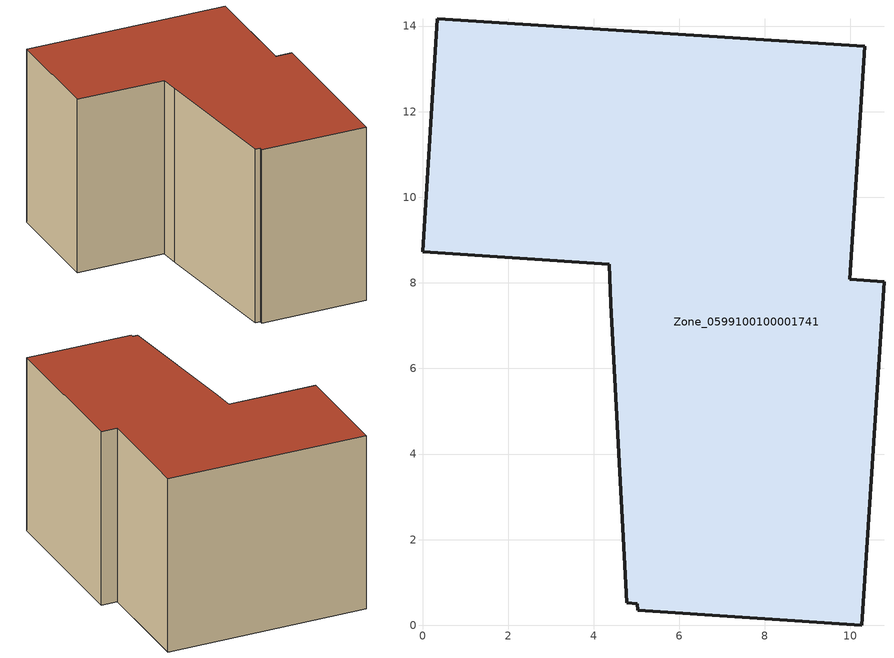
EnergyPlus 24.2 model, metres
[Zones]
Zone_0599100100001741
 floor ground (C_G): 5.01,0.5 4.78,0.52 4.39,7.51 4.36,8.44 0,8.73 0.35,14.17 10.33,13.53 9.98,8.08 10.78,8.03 10.26,0 5.02,0.34 z0
 wall outside (C_F): 9.98,8.08 10.33,13.53 0.35,14.17 0,8.73 4.36,8.44 4.39,7.51 4.78,0.52 5.01,0.5 5.02,0.34 10.26,0 10.78,8.03 9.98,8.08 z0:8.94
 roof outside (C_R): 5.01,0.5 5.02,0.34 10.26,0 10.78,8.03 9.98,8.08 10.33,13.53 0.35,14.17 0,8.73 4.36,8.44 4.39,7.51 4.78,0.52 z8.94
[BUILDING]
Pand.0599100100001741: North Axis=0; Terrain=City; Loads Convergence Tolerance Value=0.04; Temperature Convergence Tolerance Value=0.4; Solar Distribution=FullExterior; Maximum Number of Warmup Days=25; Minimum Number of Warmup Days=1
[Site:Location]
Rotterdam.The.Hague.AP_ZH_NLD Design_Conditions: Latitude=51.96; Longitude=4.45; Time Zone=1; Elevation=-4.5
[SITE:GROUNDTEMPERATURE:BUILDINGSURFACE]
18, 18, 18, 18, 18, 18, 18, 18, 18, 18, 18, 18
[MATERIAL] Thermal Absorptance=0.9; Solar Absorptance=0.7; Visible Absorptance=0.7
Name | Roughness | Thickness | Conductivity | Density | Specific Heat
G.TC.1946-1964 | MediumSmooth | 0.15 | 1 | 540 | 1210
F.TC.1946-1964 | Rough | 0.3 | 0.857143 | 1920 | 840
R.TC.1946-1964 | MediumRough | 0.2 | 0.235294 | 1500 | 1000
[CONSTRUCTION]
C_G: G.TC.1946-1964
C_F: F.TC.1946-1964
C_R: R.TC.1946-1964
[ZONE]
Zone_0599100100001741: Type=1; Multiplier=1; Ceiling Height=Autocalculate; Volume=Autocalculate; Floor Area=autocalculate; Part of Total Floor Area=Yes
[ZONEINFILTRATION:DESIGNFLOWRATE]
Infil_Zone_0599100100001741: Zone or ZoneList or Space or SpaceList=Zone_0599100100001741; Schedule=AlwaysOn; Design Flow Rate Calculation Method=Flow/Area; Flow Rate per Floor Area=0.003; Constant Term Coefficient=1; Temperature Term Coefficient=0; Velocity Term Coefficient=0; Velocity Squared Term Coefficient=0
[HVACTEMPLATE:ZONE:IDEALLOADSAIRSYSTEM]
Zone_0599100100001741: Maximum Heating Supply Air Temperature=50; Minimum Cooling Supply Air Temperature=13; Maximum Heating Supply Air Humidity Ratio=0.0156; Minimum Cooling Supply Air Humidity Ratio=0.0077; Heating Limit=NoLimit; Cooling Limit=NoLimit; Dehumidification Control Type=ConstantSensibleHeatRatio; Cooling Sensible Heat Ratio=0.7; Dehumidification Setpoint=60; Humidification Control Type=None; Humidification Setpoint=30; Outdoor Air Method=None; Outdoor Air Flow Rate per Person=0.00944; Outdoor Air Flow Rate per Zone Floor Area=0; Outdoor Air Flow Rate per Zone=0; Demand Controlled Ventilation Type=None; Outdoor Air Economizer Type=NoEconomizer; Heat Recovery Type=None; Sensible Heat Recovery Effectiveness=0.7; Latent Heat Recovery Effectiveness=0.65
[ZONECONTROL:THERMOSTAT]
ThermostatControl_Zone_0599100100001741: Zone or ZoneList=Zone_0599100100001741; Control Type Schedule=DualSetpointControlType; Control 1=Thermostat_Zone_0599100100001741; Temperature Difference Between Cutout And Setpoint=0
[THERMOSTATSETPOINT:DUALSETPOINT]
Thermostat_Zone_0599100100001741: Heating Setpoint Temperature Schedule=HeatingSetpoint_Zone_0599100100001741; Cooling Setpoint Temperature Schedule=CoolingSetpoint_Zone_0599100100001741
[SCHEDULE:COMPACT]
HeatingSetpoint_Zone_0599100100001741: Through: 12/31, For: AllDays, Until: 24:00, 21
CoolingSetpoint_Zone_0599100100001741: Through: 12/31, For: AllDays, Until: 24:00, 24
DualSetpointControlType: Through: 12/31, For: AllDays, Until: 24:00, 4
AlwaysOn: Through: 12/31, For: AllDays, Until: 24:00, 1
